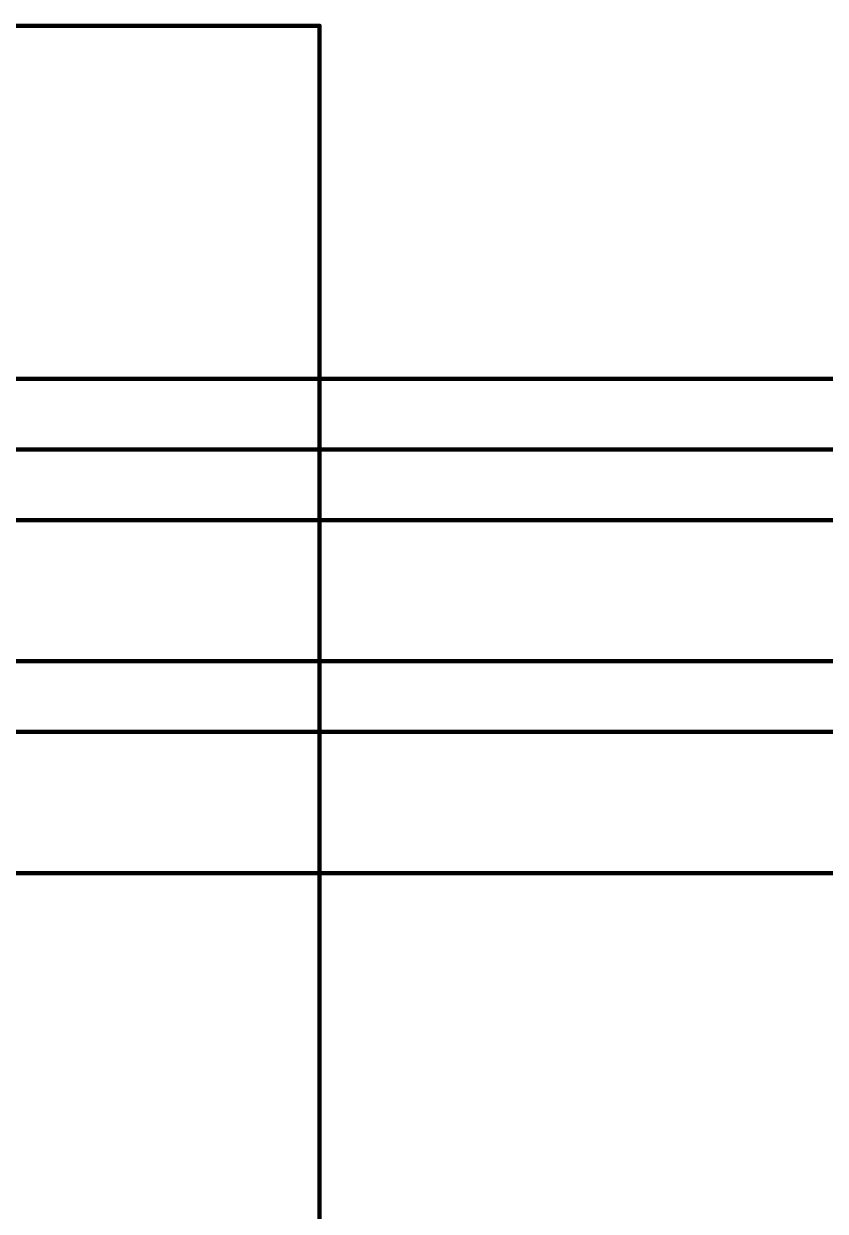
# Model space of a CAD drawing. Extents: x -177 to 163, y -159 to 163.
# Drawn here: x 55.39 to 84.24, y -57.89 to -15.16 of the extents above; entities that cross this region are included whole.
import ezdxf

# ---------------------------------------------------------------- set-up
doc = ezdxf.new("R2010")
doc.units = 0
doc.layers.add('91', color=122, linetype='CONTINUOUS')

msp = doc.modelspace()

# ---------------------------------------------------------------- linework, layer by layer
at = {"layer": '91', "const_width": 0.1524}
for points in [[(66.04, -15.24), (39.37, -15.24)], [(66.04, -95.25), (66.04, -15.24)], [(110.49, -27.94), (39.37, -27.94)], [(39.37, -30.48), (112.395, -30.48)], [(114.935, -33.02), (39.37, -33.02)], [(39.37, -38.1), (117.475, -38.1)], [(39.37, -40.64), (122.555, -40.64)], [(149.225, -45.72), (39.37, -45.72)]]:
    msp.add_lwpolyline(points, dxfattribs=at)
at = {"layer": '91', "const_width": 0.0762}
for points in [[(66.0781, -15.24, 1), (66.0019, -15.24)], [(66.04, -15.2781, 1), (66.04, -15.2019)]]:
    msp.add_lwpolyline(points, format="xyb", dxfattribs=at)

doc.saveas('drawing.dxf')
